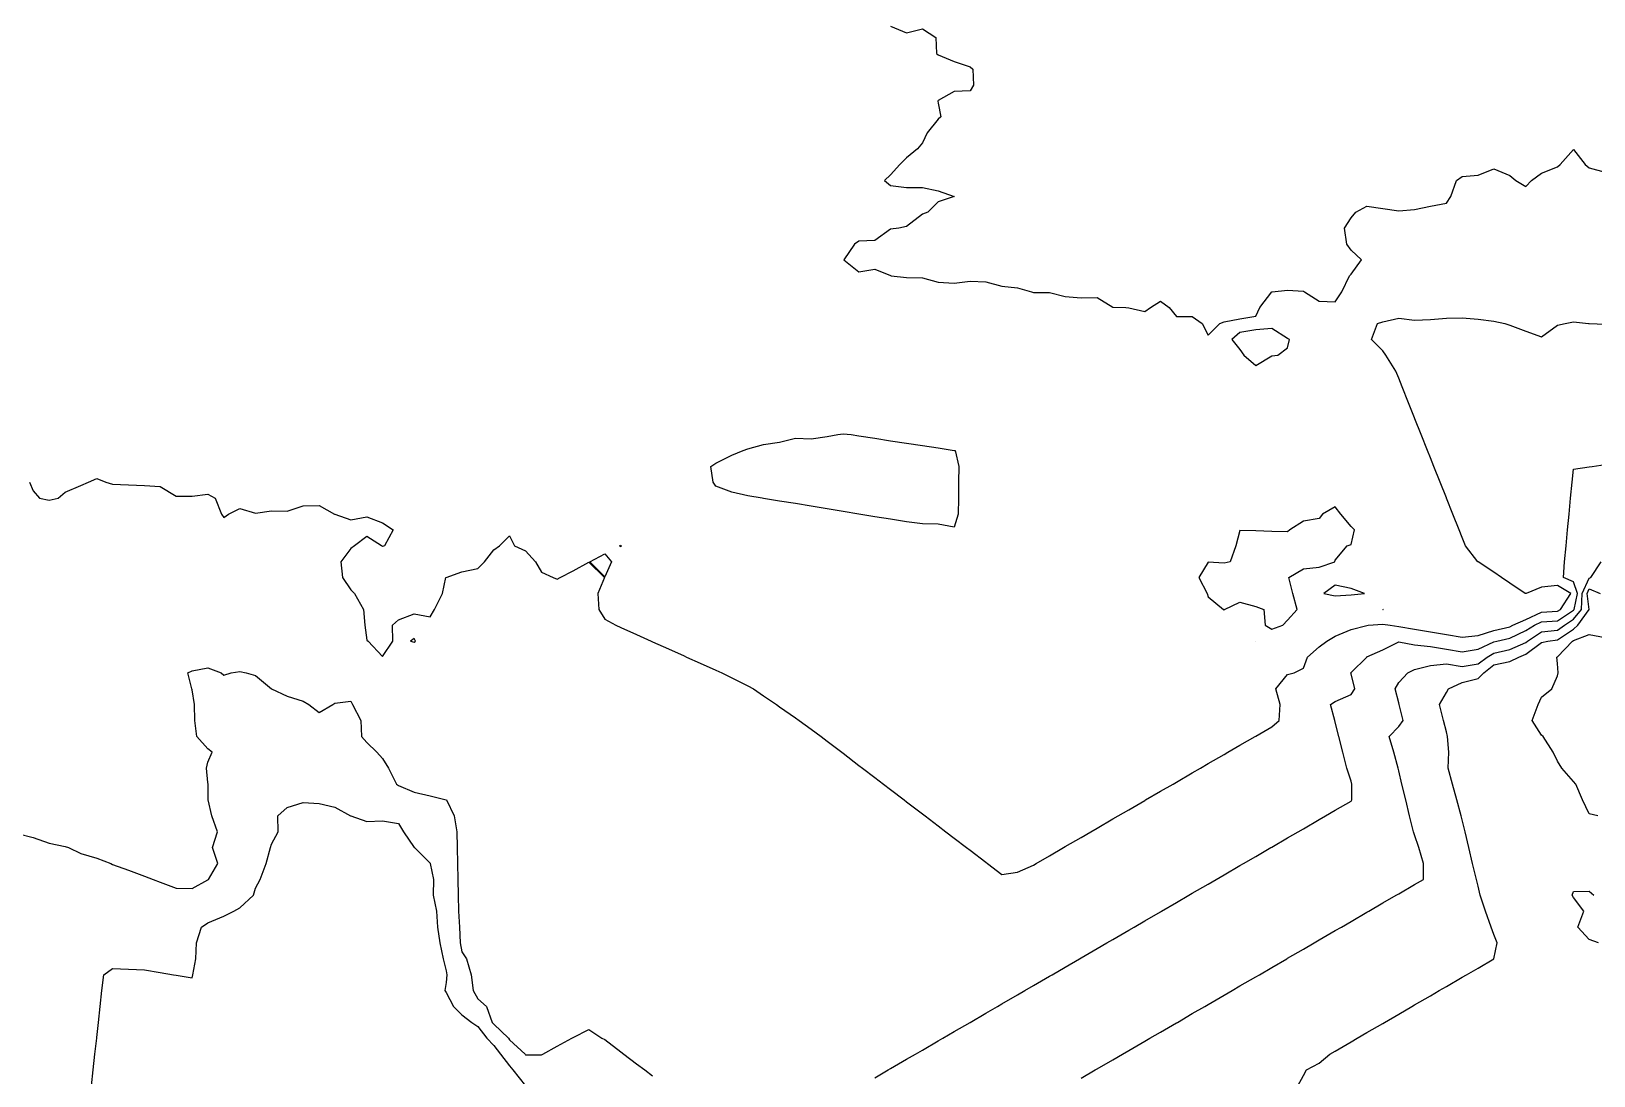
# Model space of a CAD drawing. Header units: metres. Extents: x 2681030 to 2681330, y 1246000 to 1246290.
# Drawn here: x 2681222.69 to 2681271.89, y 1246155.57 to 1246188.45 of the extents above; entities that cross this region are included whole.
import ezdxf

# ---------------------------------------------------------------- set-up
doc = ezdxf.new("R2010")
doc.units = ezdxf.units.M
doc.layers.add('BASIS_HOEHENLINIEN', color=8, linetype='Continuous')

msp = doc.modelspace()

# ---------------------------------------------------------------- linework, layer by layer
at = {"layer": 'BASIS_HOEHENLINIEN'}
for points in [[(2681249.75, 1246188.608, 428.5), (2681250.25, 1246188.399, 428.5), (2681250.75, 1246188.521, 428.5), (2681251.169, 1246188.25, 428.5), (2681251.19, 1246187.75, 428.5), (2681251.25, 1246187.707, 428.5), (2681251.75, 1246187.493, 428.5), (2681252.25, 1246187.329, 428.5), (2681252.343, 1246187.25, 428.5), (2681252.361, 1246186.75, 428.5), (2681252.25, 1246186.574, 428.5), (2681251.75, 1246186.555, 428.5), (2681251.25, 1246186.264, 428.5), (2681251.239, 1246186.25, 428.5), (2681251.25, 1246186.181, 428.5), (2681251.331, 1246185.75, 428.5), (2681251.25, 1246185.685, 428.5), (2681250.898, 1246185.25, 428.5), (2681250.75, 1246184.936, 428.5), (2681250.594, 1246184.75, 428.5), (2681250.25, 1246184.468, 428.5), (2681250.041, 1246184.25, 428.5), (2681249.75, 1246183.927, 428.5), (2681249.561, 1246183.75, 428.5), (2681249.75, 1246183.59, 428.5), (2681250.25, 1246183.534, 428.5), (2681250.75, 1246183.528, 428.5), (2681251.25, 1246183.422, 428.5), (2681251.746, 1246183.25, 428.5), (2681251.25, 1246183.076, 428.5), (2681250.917, 1246182.75, 428.5), (2681250.75, 1246182.688, 428.5), (2681250.25, 1246182.306, 428.5), (2681250.003, 1246182.25, 428.5), (2681249.75, 1246182.223, 428.5), (2681249.25, 1246181.866, 428.5), (2681248.75, 1246181.836, 428.5), (2681248.608, 1246181.75, 428.5), (2681248.274, 1246181.25, 428.5), (2681248.75, 1246180.874, 428.5), (2681249.25, 1246180.959, 428.5), (2681249.75, 1246180.758, 428.5), (2681249.768, 1246180.75, 428.5), (2681250.25, 1246180.692, 428.5), (2681250.75, 1246180.683, 428.5), (2681251.25, 1246180.545, 428.5), (2681251.75, 1246180.516, 428.5), (2681252.25, 1246180.581, 428.5), (2681252.75, 1246180.565, 428.5), (2681253.25, 1246180.419, 428.5), (2681253.75, 1246180.367, 428.5), (2681254.182, 1246180.25, 428.5), (2681254.25, 1246180.229, 428.5), (2681254.75, 1246180.221, 428.5), (2681255.25, 1246180.094, 428.5), (2681255.75, 1246180.053, 428.5), (2681256.25, 1246180.064, 428.5), (2681256.75, 1246179.763, 428.5), (2681257.161, 1246179.75, 428.5), (2681257.25, 1246179.747, 428.5), (2681257.75, 1246179.627, 428.5), (2681257.936, 1246179.75, 428.5), (2681258.25, 1246179.95, 428.5), (2681258.52, 1246179.75, 428.5), (2681258.75, 1246179.474, 428.5), (2681259.25, 1246179.473, 428.5), (2681259.562, 1246179.25, 428.5), (2681259.75, 1246178.88, 428.5), (2681260.12, 1246179.25, 428.5), (2681260.25, 1246179.302, 428.5), (2681260.75, 1246179.399, 428.5), (2681261.25, 1246179.483, 428.5), (2681261.376, 1246179.75, 428.5), (2681261.75, 1246180.249, 428.5), (2681261.76, 1246180.25, 428.5), (2681262.25, 1246180.294, 428.5), (2681262.75, 1246180.262, 428.5), (2681262.781, 1246180.25, 428.5), (2681263.25, 1246179.953, 428.5), (2681263.75, 1246179.934, 428.5), (2681263.954, 1246180.25, 428.5), (2681264.203, 1246180.75, 428.5), (2681264.25, 1246180.8, 428.5), (2681264.575, 1246181.25, 428.5), (2681264.25, 1246181.556, 428.5), (2681264.113, 1246181.75, 428.5), (2681264.043, 1246182.25, 428.5), (2681264.25, 1246182.573, 428.5), (2681264.401, 1246182.75, 428.5), (2681264.75, 1246182.937, 428.5), (2681265.25, 1246182.869, 428.5), (2681265.75, 1246182.8, 428.5), (2681266.25, 1246182.842, 428.5), (2681266.75, 1246182.947, 428.5), (2681267.25, 1246183.036, 428.5), (2681267.392, 1246183.25, 428.5), (2681267.572, 1246183.75, 428.5), (2681267.75, 1246183.877, 428.5), (2681268.25, 1246183.915, 428.5), (2681268.75, 1246184.116, 428.5), (2681269.25, 1246183.912, 428.5), (2681269.438, 1246183.75, 428.5), (2681269.75, 1246183.56, 428.5), (2681269.929, 1246183.75, 428.5), (2681270.25, 1246183.976, 428.5), (2681270.75, 1246184.183, 428.5), (2681270.834, 1246184.25, 428.5), (2681271.25, 1246184.725, 428.5), (2681271.624, 1246184.25, 428.5), (2681271.75, 1246184.149, 428.5), (2681272.25, 1246184.008, 428.5)], [(2681222.627, 1246174.25, 429), (2681222.75, 1246173.98, 429), (2681222.949, 1246173.75, 429), (2681223.25, 1246173.688, 429), (2681223.529, 1246173.75, 429), (2681223.75, 1246173.938, 429), (2681224.25, 1246174.146, 429), (2681224.484, 1246174.25, 429), (2681224.75, 1246174.369, 429), (2681225.035, 1246174.25, 429), (2681225.25, 1246174.188, 429), (2681225.75, 1246174.168, 429), (2681226.25, 1246174.152, 429), (2681226.75, 1246174.12, 429), (2681227.25, 1246173.811, 429), (2681227.75, 1246173.814, 429), (2681228.25, 1246173.88, 429), (2681228.479, 1246173.75, 429), (2681228.677, 1246173.25, 429), (2681228.75, 1246173.138, 429), (2681228.899, 1246173.25, 429), (2681229.25, 1246173.421, 429), (2681229.75, 1246173.281, 429), (2681230.25, 1246173.356, 429), (2681230.75, 1246173.338, 429), (2681231.25, 1246173.504, 429), (2681231.75, 1246173.516, 429), (2681232.236, 1246173.25, 429), (2681232.25, 1246173.243, 429), (2681232.75, 1246173.072, 429), (2681233.25, 1246173.165, 429), (2681233.75, 1246172.97, 429), (2681234.079, 1246172.75, 429), (2681233.807, 1246172.25, 429), (2681233.75, 1246172.228, 429), (2681233.72, 1246172.25, 429), (2681233.25, 1246172.546, 429), (2681232.863, 1246172.25, 429), (2681232.75, 1246172.169, 429), (2681232.433, 1246171.75, 429), (2681232.49, 1246171.25, 429), (2681232.75, 1246170.865, 429), (2681232.863, 1246170.75, 429), (2681233.153, 1246170.25, 429), (2681233.191, 1246169.75, 429), (2681233.25, 1246169.282, 429), (2681233.293, 1246169.25, 429), (2681233.75, 1246168.768, 429), (2681234.075, 1246169.25, 429), (2681234.064, 1246169.75, 429), (2681234.25, 1246169.921, 429), (2681234.75, 1246170.108, 429), (2681235.25, 1246170.02, 429), (2681235.384, 1246170.25, 429), (2681235.633, 1246170.75, 429), (2681235.746, 1246171.25, 429), (2681235.75, 1246171.255, 429), (2681236.25, 1246171.432, 429), (2681236.75, 1246171.539, 429), (2681236.958, 1246171.75, 429), (2681237.25, 1246172.129, 429), (2681237.435, 1246172.25, 429), (2681237.75, 1246172.566, 429), (2681237.906, 1246172.25, 429), (2681238.25, 1246172.088, 429), (2681238.566, 1246171.75, 429), (2681238.75, 1246171.423, 429), (2681239.118, 1246171.25, 429), (2681239.25, 1246171.198, 429), (2681239.347, 1246171.25, 429), (2681239.75, 1246171.466, 429), (2681240.25, 1246171.734, 429), (2681240.74, 1246171.25, 429), (2681240.528, 1246170.75, 429), (2681240.556, 1246170.25, 429), (2681240.75, 1246169.945, 429), (2681241.093, 1246169.75, 429), (2681241.25, 1246169.68, 429), (2681241.75, 1246169.455, 429), (2681242.207, 1246169.25, 429), (2681242.25, 1246169.231, 429), (2681242.75, 1246169.006, 429), (2681243.25, 1246168.782, 429), (2681243.322, 1246168.75, 429), (2681243.75, 1246168.558, 429), (2681244.25, 1246168.333, 429), (2681244.436, 1246168.25, 429), (2681244.75, 1246168.098, 429), (2681245.25, 1246167.846, 429), (2681245.434, 1246167.75, 429), (2681245.75, 1246167.53, 429), (2681246.153, 1246167.25, 429), (2681246.25, 1246167.182, 429), (2681246.75, 1246166.835, 429), (2681246.872, 1246166.75, 429), (2681247.25, 1246166.477, 429), (2681247.558, 1246166.25, 429), (2681247.75, 1246166.103, 429), (2681248.213, 1246165.75, 429), (2681248.25, 1246165.722, 429), (2681248.75, 1246165.34, 429), (2681248.868, 1246165.25, 429), (2681249.25, 1246164.959, 429), (2681249.524, 1246164.75, 429), (2681249.75, 1246164.577, 429), (2681250.178, 1246164.25, 429), (2681250.25, 1246164.195, 429), (2681250.75, 1246163.814, 429), (2681250.834, 1246163.75, 429), (2681251.25, 1246163.432, 429), (2681251.488, 1246163.25, 429), (2681251.75, 1246163.05, 429), (2681252.144, 1246162.75, 429), (2681252.25, 1246162.669, 429), (2681252.75, 1246162.287, 429), (2681252.798, 1246162.25, 429), (2681253.25, 1246161.906, 429), (2681253.75, 1246161.98, 429), (2681254.25, 1246162.2, 429), (2681254.336, 1246162.25, 429), (2681254.75, 1246162.49, 429), (2681255.198, 1246162.75, 429), (2681255.25, 1246162.78, 429), (2681255.75, 1246163.071, 429), (2681256.059, 1246163.25, 429), (2681256.25, 1246163.361, 429), (2681256.75, 1246163.651, 429), (2681256.92, 1246163.75, 429), (2681257.25, 1246163.941, 429), (2681257.75, 1246164.232, 429), (2681257.781, 1246164.25, 429), (2681258.25, 1246164.522, 429), (2681258.643, 1246164.75, 429), (2681258.75, 1246164.812, 429), (2681259.25, 1246165.102, 429), (2681259.504, 1246165.25, 429), (2681259.75, 1246165.393, 429), (2681260.25, 1246165.683, 429), (2681260.366, 1246165.75, 429), (2681260.75, 1246165.973, 429), (2681261.227, 1246166.25, 429), (2681261.25, 1246166.263, 429), (2681261.75, 1246166.554, 429), (2681261.989, 1246166.75, 429), (2681262.016, 1246167.25, 429), (2681261.878, 1246167.75, 429), (2681262.25, 1246168.201, 429), (2681262.463, 1246168.25, 429), (2681262.75, 1246168.404, 429), (2681262.878, 1246168.75, 429), (2681263.25, 1246169.074, 429), (2681263.485, 1246169.25, 429), (2681263.75, 1246169.411, 429), (2681264.25, 1246169.614, 429), (2681264.75, 1246169.745, 429), (2681264.783, 1246169.75, 429), (2681265.25, 1246169.787, 429), (2681265.48, 1246169.75, 429), (2681265.75, 1246169.706, 429), (2681266.25, 1246169.624, 429), (2681266.75, 1246169.543, 429), (2681267.25, 1246169.461, 429), (2681267.75, 1246169.38, 429), (2681268.25, 1246169.43, 429), (2681268.75, 1246169.585, 429), (2681269.25, 1246169.703, 429), (2681269.345, 1246169.75, 429), (2681269.75, 1246169.934, 429), (2681270.25, 1246170.164, 429), (2681270.75, 1246170.191, 429), (2681270.84, 1246170.25, 429), (2681271.167, 1246170.75, 429), (2681270.75, 1246171.005, 429), (2681270.25, 1246170.944, 429), (2681269.763, 1246170.75, 429), (2681269.75, 1246170.745, 429), (2681269.729, 1246170.75, 429), (2681269.25, 1246171.071, 429), (2681268.983, 1246171.25, 429), (2681268.75, 1246171.425, 429), (2681268.25, 1246171.741, 429), (2681268.237, 1246171.75, 429), (2681267.854, 1246172.25, 429), (2681267.75, 1246172.511, 429), (2681267.655, 1246172.75, 429), (2681267.456, 1246173.25, 429), (2681267.256, 1246173.75, 429), (2681267.25, 1246173.766, 429), (2681267.057, 1246174.25, 429), (2681266.858, 1246174.75, 429), (2681266.75, 1246175.022, 429), (2681266.659, 1246175.25, 429), (2681266.46, 1246175.75, 429), (2681266.261, 1246176.25, 429), (2681266.25, 1246176.278, 429), (2681266.062, 1246176.75, 429), (2681265.863, 1246177.25, 429), (2681265.75, 1246177.533, 429), (2681265.664, 1246177.75, 429), (2681265.341, 1246178.25, 429), (2681265.25, 1246178.391, 429), (2681264.896, 1246178.75, 429), (2681265.085, 1246179.25, 429), (2681265.25, 1246179.302, 429), (2681265.75, 1246179.413, 429), (2681266.25, 1246179.349, 429), (2681266.75, 1246179.371, 429), (2681267.25, 1246179.417, 429), (2681267.75, 1246179.424, 429), (2681268.25, 1246179.381, 429), (2681268.75, 1246179.317, 429), (2681269.093, 1246179.25, 429), (2681269.25, 1246179.193, 429), (2681269.75, 1246179.011, 429), (2681270.25, 1246178.828, 429), (2681270.75, 1246179.194, 429), (2681270.991, 1246179.25, 429), (2681271.25, 1246179.299, 429), (2681271.722, 1246179.25, 429), (2681271.75, 1246179.248, 429), (2681272.25, 1246179.229, 429)], [(2681261.75, 1246178.233, 428.5), (2681261.946, 1246178.25, 428.5), (2681262.25, 1246178.483, 428.5), (2681262.31, 1246178.75, 428.5), (2681262.25, 1246178.781, 428.5), (2681261.75, 1246179.087, 428.5), (2681261.25, 1246179.047, 428.5), (2681260.75, 1246178.966, 428.5), (2681260.495, 1246178.75, 428.5), (2681260.75, 1246178.428, 428.5), (2681260.876, 1246178.25, 428.5), (2681261.25, 1246177.923, 428.5), (2681261.75, 1246178.233, 428.5)], [(2681251.877, 1246173.25, 429), (2681251.75, 1246172.834, 429), (2681251.25, 1246172.936, 429), (2681250.75, 1246172.944, 429), (2681250.25, 1246173.003, 429), (2681249.75, 1246173.085, 429), (2681249.25, 1246173.167, 429), (2681248.75, 1246173.25, 429), (2681248.748, 1246173.25, 429), (2681248.25, 1246173.332, 429), (2681247.75, 1246173.414, 429), (2681247.25, 1246173.496, 429), (2681246.75, 1246173.579, 429), (2681246.25, 1246173.661, 429), (2681245.75, 1246173.743, 429), (2681245.709, 1246173.75, 429), (2681245.25, 1246173.828, 429), (2681244.75, 1246173.936, 429), (2681244.25, 1246174.128, 429), (2681244.161, 1246174.25, 429), (2681244.09, 1246174.75, 429), (2681244.25, 1246174.851, 429), (2681244.75, 1246175.1, 429), (2681245.104, 1246175.25, 429), (2681245.25, 1246175.308, 429), (2681245.75, 1246175.444, 429), (2681246.25, 1246175.509, 429), (2681246.75, 1246175.637, 429), (2681247.25, 1246175.616, 429), (2681247.75, 1246175.692, 429), (2681248.087, 1246175.75, 429), (2681248.25, 1246175.772, 429), (2681248.503, 1246175.75, 429), (2681248.75, 1246175.712, 429), (2681249.25, 1246175.636, 429), (2681249.75, 1246175.56, 429), (2681250.25, 1246175.484, 429), (2681250.75, 1246175.407, 429), (2681251.25, 1246175.331, 429), (2681251.75, 1246175.255, 429), (2681251.78, 1246175.25, 429), (2681251.894, 1246174.75, 429), (2681251.888, 1246174.25, 429), (2681251.883, 1246173.75, 429), (2681251.877, 1246173.25, 429)], [(2681249.25, 1246155.508, 429.5), (2681249.667, 1246155.75, 429.5), (2681249.75, 1246155.798, 429.5), (2681250.25, 1246156.088, 429.5), (2681250.528, 1246156.25, 429.5), (2681250.75, 1246156.379, 429.5), (2681251.25, 1246156.669, 429.5), (2681251.39, 1246156.75, 429.5), (2681251.75, 1246156.959, 429.5), (2681252.25, 1246157.249, 429.5), (2681252.251, 1246157.25, 429.5), (2681252.75, 1246157.54, 429.5), (2681253.112, 1246157.75, 429.5), (2681253.25, 1246157.83, 429.5), (2681253.75, 1246158.12, 429.5), (2681253.974, 1246158.25, 429.5), (2681254.25, 1246158.41, 429.5), (2681254.75, 1246158.701, 429.5), (2681254.835, 1246158.75, 429.5), (2681255.25, 1246158.991, 429.5), (2681255.696, 1246159.25, 429.5), (2681255.75, 1246159.281, 429.5), (2681256.25, 1246159.571, 429.5), (2681256.558, 1246159.75, 429.5), (2681256.75, 1246159.862, 429.5), (2681257.25, 1246160.152, 429.5), (2681257.419, 1246160.25, 429.5), (2681257.75, 1246160.442, 429.5), (2681258.25, 1246160.733, 429.5), (2681258.28, 1246160.75, 429.5), (2681258.75, 1246161.023, 429.5), (2681259.141, 1246161.25, 429.5), (2681259.25, 1246161.313, 429.5), (2681259.75, 1246161.603, 429.5), (2681260.003, 1246161.75, 429.5), (2681260.25, 1246161.894, 429.5), (2681260.75, 1246162.184, 429.5), (2681260.864, 1246162.25, 429.5), (2681261.25, 1246162.474, 429.5), (2681261.725, 1246162.75, 429.5), (2681261.75, 1246162.764, 429.5), (2681262.25, 1246163.055, 429.5), (2681262.587, 1246163.25, 429.5), (2681262.75, 1246163.345, 429.5), (2681263.25, 1246163.635, 429.5), (2681263.448, 1246163.75, 429.5), (2681263.75, 1246163.925, 429.5), (2681264.25, 1246164.216, 429.5), (2681264.27, 1246164.25, 429.5), (2681264.278, 1246164.75, 429.5), (2681264.25, 1246164.839, 429.5), (2681264.119, 1246165.25, 429.5), (2681263.986, 1246165.75, 429.5), (2681263.866, 1246166.25, 429.5), (2681263.75, 1246166.695, 429.5), (2681263.736, 1246166.75, 429.5), (2681263.599, 1246167.25, 429.5), (2681263.75, 1246167.353, 429.5), (2681264.25, 1246167.568, 429.5), (2681264.37, 1246167.75, 429.5), (2681264.25, 1246168.222, 429.5), (2681264.243, 1246168.25, 429.5), (2681264.25, 1246168.26, 429.5), (2681264.745, 1246168.75, 429.5), (2681264.75, 1246168.753, 429.5), (2681265.25, 1246168.979, 429.5), (2681265.75, 1246169.233, 429.5), (2681266.25, 1246169.134, 429.5), (2681266.75, 1246169.081, 429.5), (2681267.25, 1246168.999, 429.5), (2681267.75, 1246168.918, 429.5), (2681268.25, 1246168.998, 429.5), (2681268.75, 1246169.231, 429.5), (2681268.838, 1246169.25, 429.5), (2681269.25, 1246169.342, 429.5), (2681269.75, 1246169.584, 429.5), (2681270.027, 1246169.75, 429.5), (2681270.25, 1246169.859, 429.5), (2681270.75, 1246169.892, 429.5), (2681271.25, 1246170.22, 429.5), (2681271.275, 1246170.25, 429.5), (2681271.377, 1246170.75, 429.5), (2681271.25, 1246171.116, 429.5), (2681270.94, 1246171.25, 429.5), (2681270.975, 1246171.75, 429.5), (2681271.022, 1246172.25, 429.5), (2681271.069, 1246172.75, 429.5), (2681271.117, 1246173.25, 429.5), (2681271.164, 1246173.75, 429.5), (2681271.211, 1246174.25, 429.5), (2681271.25, 1246174.664, 429.5), (2681271.75, 1246174.737, 429.5), (2681271.84, 1246174.75, 429.5), (2681272.25, 1246174.807, 429.5)], [(2681261.75, 1246169.629, 428.5), (2681262.105, 1246169.75, 428.5), (2681262.25, 1246169.912, 428.5), (2681262.557, 1246170.25, 428.5), (2681262.421, 1246170.75, 428.5), (2681262.292, 1246171.25, 428.5), (2681262.75, 1246171.531, 428.5), (2681263.25, 1246171.582, 428.5), (2681263.735, 1246171.75, 428.5), (2681263.75, 1246171.803, 428.5), (2681264.131, 1246172.25, 428.5), (2681264.25, 1246172.296, 428.5), (2681264.359, 1246172.75, 428.5), (2681264.25, 1246172.858, 428.5), (2681263.924, 1246173.25, 428.5), (2681263.75, 1246173.479, 428.5), (2681263.351, 1246173.25, 428.5), (2681263.25, 1246173.108, 428.5), (2681262.75, 1246173.024, 428.5), (2681262.323, 1246172.75, 428.5), (2681262.25, 1246172.695, 428.5), (2681261.75, 1246172.704, 428.5), (2681261.25, 1246172.717, 428.5), (2681260.75, 1246172.731, 428.5), (2681260.618, 1246172.25, 428.5), (2681260.445, 1246171.75, 428.5), (2681260.25, 1246171.709, 428.5), (2681259.75, 1246171.731, 428.5), (2681259.458, 1246171.25, 428.5), (2681259.716, 1246170.75, 428.5), (2681259.75, 1246170.643, 428.5), (2681260.232, 1246170.25, 428.5), (2681260.25, 1246170.227, 428.5), (2681260.266, 1246170.25, 428.5), (2681260.75, 1246170.479, 428.5), (2681261.25, 1246170.34, 428.5), (2681261.504, 1246170.25, 428.5), (2681261.548, 1246169.75, 428.5), (2681261.75, 1246169.629, 428.5)], [(2681241.264, 1246172.25, 429), (2681241.25, 1246172.223, 429), (2681241.213, 1246172.25, 429), (2681241.25, 1246172.27, 429), (2681241.264, 1246172.25, 429)], [(2681240.96, 1246171.75, 429), (2681240.75, 1246171.269, 429), (2681240.28, 1246171.75, 429), (2681240.75, 1246172.002, 429), (2681240.96, 1246171.75, 429)], [(2681255.75, 1246155.492, 430), (2681256.195, 1246155.75, 430), (2681256.25, 1246155.782, 430), (2681256.75, 1246156.072, 430), (2681257.056, 1246156.25, 430), (2681257.25, 1246156.363, 430), (2681257.75, 1246156.653, 430), (2681257.917, 1246156.75, 430), (2681258.25, 1246156.943, 430), (2681258.75, 1246157.233, 430), (2681258.779, 1246157.25, 430), (2681259.25, 1246157.524, 430), (2681259.64, 1246157.75, 430), (2681259.75, 1246157.814, 430), (2681260.25, 1246158.104, 430), (2681260.501, 1246158.25, 430), (2681260.75, 1246158.395, 430), (2681261.25, 1246158.685, 430), (2681261.362, 1246158.75, 430), (2681261.75, 1246158.975, 430), (2681262.224, 1246159.25, 430), (2681262.25, 1246159.265, 430), (2681262.75, 1246159.556, 430), (2681263.085, 1246159.75, 430), (2681263.25, 1246159.846, 430), (2681263.75, 1246160.136, 430), (2681263.946, 1246160.25, 430), (2681264.25, 1246160.426, 430), (2681264.75, 1246160.716, 430), (2681264.808, 1246160.75, 430), (2681265.25, 1246161.007, 430), (2681265.669, 1246161.25, 430), (2681265.75, 1246161.297, 430), (2681266.25, 1246161.587, 430), (2681266.53, 1246161.75, 430), (2681266.531, 1246162.25, 430), (2681266.384, 1246162.75, 430), (2681266.25, 1246163.151, 430), (2681266.217, 1246163.25, 430), (2681266.092, 1246163.75, 430), (2681265.973, 1246164.25, 430), (2681265.853, 1246164.75, 430), (2681265.75, 1246165.163, 430), (2681265.728, 1246165.25, 430), (2681265.592, 1246165.75, 430), (2681265.454, 1246166.25, 430), (2681265.75, 1246166.563, 430), (2681265.891, 1246166.75, 430), (2681265.765, 1246167.25, 430), (2681265.75, 1246167.308, 430), (2681265.638, 1246167.75, 430), (2681265.75, 1246167.95, 430), (2681266.034, 1246168.25, 430), (2681266.25, 1246168.356, 430), (2681266.75, 1246168.48, 430), (2681267.25, 1246168.537, 430), (2681267.75, 1246168.455, 430), (2681268.25, 1246168.536, 430), (2681268.532, 1246168.75, 430), (2681268.75, 1246168.876, 430), (2681269.25, 1246168.986, 430), (2681269.75, 1246169.21, 430), (2681269.803, 1246169.25, 430), (2681270.25, 1246169.543, 430), (2681270.75, 1246169.592, 430), (2681270.971, 1246169.75, 430), (2681271.25, 1246169.938, 430), (2681271.51, 1246170.25, 430), (2681271.529, 1246170.75, 430), (2681271.75, 1246171.233, 430), (2681271.803, 1246171.25, 430), (2681272.13, 1246171.75, 430)], [(2681262.577, 1246155.25, 430.5), (2681262.75, 1246155.575, 430.5), (2681262.843, 1246155.75, 430.5), (2681263.25, 1246155.965, 430.5), (2681263.583, 1246156.25, 430.5), (2681263.75, 1246156.347, 430.5), (2681264.25, 1246156.637, 430.5), (2681264.445, 1246156.75, 430.5), (2681264.75, 1246156.927, 430.5), (2681265.25, 1246157.217, 430.5), (2681265.306, 1246157.25, 430.5), (2681265.75, 1246157.508, 430.5), (2681266.168, 1246157.75, 430.5), (2681266.25, 1246157.798, 430.5), (2681266.75, 1246158.088, 430.5), (2681267.029, 1246158.25, 430.5), (2681267.25, 1246158.378, 430.5), (2681267.75, 1246158.669, 430.5), (2681267.89, 1246158.75, 430.5), (2681268.25, 1246158.959, 430.5), (2681268.75, 1246159.249, 430.5), (2681268.751, 1246159.25, 430.5), (2681268.849, 1246159.75, 430.5), (2681268.75, 1246160.02, 430.5), (2681268.666, 1246160.25, 430.5), (2681268.485, 1246160.75, 430.5), (2681268.318, 1246161.25, 430.5), (2681268.25, 1246161.534, 430.5), (2681268.198, 1246161.75, 430.5), (2681268.079, 1246162.25, 430.5), (2681267.959, 1246162.75, 430.5), (2681267.839, 1246163.25, 430.5), (2681267.75, 1246163.62, 430.5), (2681267.719, 1246163.75, 430.5), (2681267.584, 1246164.25, 430.5), (2681267.447, 1246164.75, 430.5), (2681267.31, 1246165.25, 430.5), (2681267.331, 1246165.75, 430.5), (2681267.286, 1246166.25, 430.5), (2681267.25, 1246166.394, 430.5), (2681267.16, 1246166.75, 430.5), (2681267.033, 1246167.25, 430.5), (2681267.25, 1246167.628, 430.5), (2681267.318, 1246167.75, 430.5), (2681267.75, 1246167.944, 430.5), (2681268.25, 1246168.074, 430.5), (2681268.428, 1246168.25, 430.5), (2681268.75, 1246168.509, 430.5), (2681269.25, 1246168.613, 430.5), (2681269.538, 1246168.75, 430.5), (2681269.75, 1246168.841, 430.5), (2681270.25, 1246169.207, 430.5), (2681270.441, 1246169.25, 430.5), (2681270.75, 1246169.293, 430.5), (2681271.25, 1246169.63, 430.5), (2681271.388, 1246169.75, 430.5), (2681271.746, 1246170.25, 430.5), (2681271.681, 1246170.75, 430.5), (2681271.75, 1246170.9, 430.5), (2681272.09, 1246170.75, 430.5)], [(2681264.25, 1246170.709, 428.5), (2681264.671, 1246170.75, 428.5), (2681264.25, 1246170.904, 428.5), (2681263.75, 1246171.015, 428.5), (2681263.392, 1246170.75, 428.5), (2681263.75, 1246170.672, 428.5), (2681264.25, 1246170.709, 428.5)], [(2681265.25, 1246170.25, 428.5), (2681265.258, 1246170.25, 428.5), (2681265.25, 1246170.256, 428.5), (2681265.248, 1246170.25, 428.5), (2681265.25, 1246170.25, 428.5)], [(2681234.75, 1246169.222, 429), (2681234.784, 1246169.25, 429), (2681234.75, 1246169.338, 429), (2681234.634, 1246169.25, 429), (2681234.75, 1246169.222, 429)], [(2681261.25, 1246169.25, 428.5), (2681261.251, 1246169.25, 428.5), (2681261.25, 1246169.252, 428.5), (2681261.248, 1246169.25, 428.5), (2681261.25, 1246169.25, 428.5)], [(2681272.017, 1246163.75, 431), (2681271.75, 1246163.813, 431), (2681271.536, 1246164.25, 431), (2681271.327, 1246164.75, 431), (2681271.25, 1246164.827, 431), (2681270.888, 1246165.25, 431), (2681270.75, 1246165.468, 431), (2681270.619, 1246165.75, 431), (2681270.295, 1246166.25, 431), (2681270.25, 1246166.292, 431), (2681269.953, 1246166.75, 431), (2681270.141, 1246167.25, 431), (2681270.25, 1246167.486, 431), (2681270.575, 1246167.75, 431), (2681270.75, 1246168.153, 431), (2681270.775, 1246168.25, 431), (2681270.75, 1246168.543, 431), (2681270.727, 1246168.75, 431), (2681270.75, 1246168.751, 431), (2681271.22, 1246169.25, 431), (2681271.25, 1246169.27, 431), (2681271.75, 1246169.461, 431), (2681272.25, 1246169.363, 431)], [(2681222.25, 1246163.198, 429.5), (2681222.75, 1246163.065, 429.5), (2681223.25, 1246162.895, 429.5), (2681223.75, 1246162.789, 429.5), (2681223.855, 1246162.75, 429.5), (2681224.25, 1246162.561, 429.5), (2681224.75, 1246162.414, 429.5), (2681225.189, 1246162.25, 429.5), (2681225.25, 1246162.221, 429.5), (2681225.75, 1246162.04, 429.5), (2681226.25, 1246161.852, 429.5), (2681226.523, 1246161.75, 429.5), (2681226.75, 1246161.665, 429.5), (2681227.25, 1246161.473, 429.5), (2681227.75, 1246161.468, 429.5), (2681228.25, 1246161.734, 429.5), (2681228.263, 1246161.75, 429.5), (2681228.56, 1246162.25, 429.5), (2681228.398, 1246162.75, 429.5), (2681228.554, 1246163.25, 429.5), (2681228.377, 1246163.75, 429.5), (2681228.255, 1246164.25, 429.5), (2681228.254, 1246164.75, 429.5), (2681228.25, 1246164.805, 429.5), (2681228.204, 1246165.25, 429.5), (2681228.25, 1246165.443, 429.5), (2681228.383, 1246165.75, 429.5), (2681228.25, 1246165.86, 429.5), (2681227.901, 1246166.25, 429.5), (2681227.841, 1246166.75, 429.5), (2681227.827, 1246167.25, 429.5), (2681227.75, 1246167.715, 429.5), (2681227.745, 1246167.75, 429.5), (2681227.619, 1246168.25, 429.5), (2681227.75, 1246168.318, 429.5), (2681228.25, 1246168.414, 429.5), (2681228.672, 1246168.25, 429.5), (2681228.75, 1246168.18, 429.5), (2681228.98, 1246168.25, 429.5), (2681229.25, 1246168.293, 429.5), (2681229.453, 1246168.25, 429.5), (2681229.75, 1246168.165, 429.5), (2681230.25, 1246167.752, 429.5), (2681230.252, 1246167.75, 429.5), (2681230.75, 1246167.515, 429.5), (2681231.25, 1246167.356, 429.5), (2681231.427, 1246167.25, 429.5), (2681231.75, 1246167.007, 429.5), (2681232.181, 1246167.25, 429.5), (2681232.25, 1246167.292, 429.5), (2681232.75, 1246167.362, 429.5), (2681232.801, 1246167.25, 429.5), (2681233.068, 1246166.75, 429.5), (2681233.088, 1246166.25, 429.5), (2681233.25, 1246166.056, 429.5), (2681233.574, 1246165.75, 429.5), (2681233.75, 1246165.559, 429.5), (2681233.939, 1246165.25, 429.5), (2681234.192, 1246164.75, 429.5), (2681234.25, 1246164.703, 429.5), (2681234.75, 1246164.497, 429.5), (2681235.25, 1246164.38, 429.5), (2681235.75, 1246164.255, 429.5), (2681235.761, 1246164.25, 429.5), (2681236.009, 1246163.75, 429.5), (2681236.087, 1246163.25, 429.5), (2681236.102, 1246162.75, 429.5), (2681236.11, 1246162.25, 429.5), (2681236.119, 1246161.75, 429.5), (2681236.129, 1246161.25, 429.5), (2681236.144, 1246160.75, 429.5), (2681236.171, 1246160.25, 429.5), (2681236.195, 1246159.75, 429.5), (2681236.25, 1246159.468, 429.5), (2681236.389, 1246159.25, 429.5), (2681236.542, 1246158.75, 429.5), (2681236.599, 1246158.25, 429.5), (2681236.75, 1246157.988, 429.5), (2681237.023, 1246157.75, 429.5), (2681237.206, 1246157.25, 429.5), (2681237.25, 1246157.196, 429.5), (2681237.717, 1246156.75, 429.5), (2681237.75, 1246156.704, 429.5), (2681238.236, 1246156.25, 429.5), (2681238.25, 1246156.226, 429.5), (2681238.75, 1246156.222, 429.5), (2681238.802, 1246156.25, 429.5), (2681239.25, 1246156.496, 429.5), (2681239.709, 1246156.75, 429.5), (2681239.75, 1246156.773, 429.5), (2681240.25, 1246157.021, 429.5), (2681240.659, 1246156.75, 429.5), (2681240.75, 1246156.708, 429.5), (2681241.25, 1246156.326, 429.5), (2681241.35, 1246156.25, 429.5), (2681241.75, 1246155.945, 429.5), (2681242.005, 1246155.75, 429.5), (2681242.25, 1246155.563, 429.5)], [(2681224.582, 1246155.25, 430), (2681224.637, 1246155.75, 430), (2681224.693, 1246156.25, 430), (2681224.748, 1246156.75, 430), (2681224.75, 1246156.771, 430), (2681224.803, 1246157.25, 430), (2681224.859, 1246157.75, 430), (2681224.914, 1246158.25, 430), (2681224.974, 1246158.75, 430), (2681225.25, 1246158.943, 430), (2681225.75, 1246158.921, 430), (2681226.25, 1246158.905, 430), (2681226.75, 1246158.82, 430), (2681227.163, 1246158.75, 430), (2681227.25, 1246158.735, 430), (2681227.75, 1246158.65, 430), (2681227.775, 1246158.75, 430), (2681227.873, 1246159.25, 430), (2681227.887, 1246159.75, 430), (2681228.044, 1246160.25, 430), (2681228.25, 1246160.38, 430), (2681228.75, 1246160.596, 430), (2681229.067, 1246160.75, 430), (2681229.25, 1246160.85, 430), (2681229.69, 1246161.25, 430), (2681229.75, 1246161.475, 430), (2681229.891, 1246161.75, 430), (2681230.085, 1246162.25, 430), (2681230.225, 1246162.75, 430), (2681230.25, 1246162.856, 430), (2681230.465, 1246163.25, 430), (2681230.447, 1246163.75, 430), (2681230.75, 1246164.013, 430), (2681231.25, 1246164.174, 430), (2681231.75, 1246164.14, 430), (2681232.25, 1246164.027, 430), (2681232.742, 1246163.75, 430), (2681232.75, 1246163.747, 430), (2681233.25, 1246163.575, 430), (2681233.75, 1246163.593, 430), (2681234.25, 1246163.506, 430), (2681234.41, 1246163.25, 430), (2681234.75, 1246162.757, 430), (2681234.755, 1246162.75, 430), (2681235.25, 1246162.261, 430), (2681235.254, 1246162.25, 430), (2681235.353, 1246161.75, 430), (2681235.344, 1246161.25, 430), (2681235.446, 1246160.75, 430), (2681235.48, 1246160.25, 430), (2681235.557, 1246159.75, 430), (2681235.654, 1246159.25, 430), (2681235.75, 1246158.874, 430), (2681235.773, 1246158.75, 430), (2681235.75, 1246158.5, 430), (2681235.715, 1246158.25, 430), (2681235.75, 1246158.191, 430), (2681235.985, 1246157.75, 430), (2681236.25, 1246157.488, 430), (2681236.565, 1246157.25, 430), (2681236.75, 1246157.114, 430), (2681237.037, 1246156.75, 430), (2681237.25, 1246156.52, 430), (2681237.462, 1246156.25, 430), (2681237.75, 1246155.884, 430), (2681237.855, 1246155.75, 430), (2681238.246, 1246155.25, 430)], [(2681272.038, 1246159.75, 431), (2681271.75, 1246159.861, 431), (2681271.386, 1246160.25, 431), (2681271.58, 1246160.75, 431), (2681271.25, 1246161.184, 431), (2681271.217, 1246161.25, 431), (2681271.25, 1246161.364, 431), (2681271.75, 1246161.38, 431), (2681271.897, 1246161.25, 431)]]:
    msp.add_polyline3d(points, dxfattribs=at)

doc.saveas('drawing.dxf')
